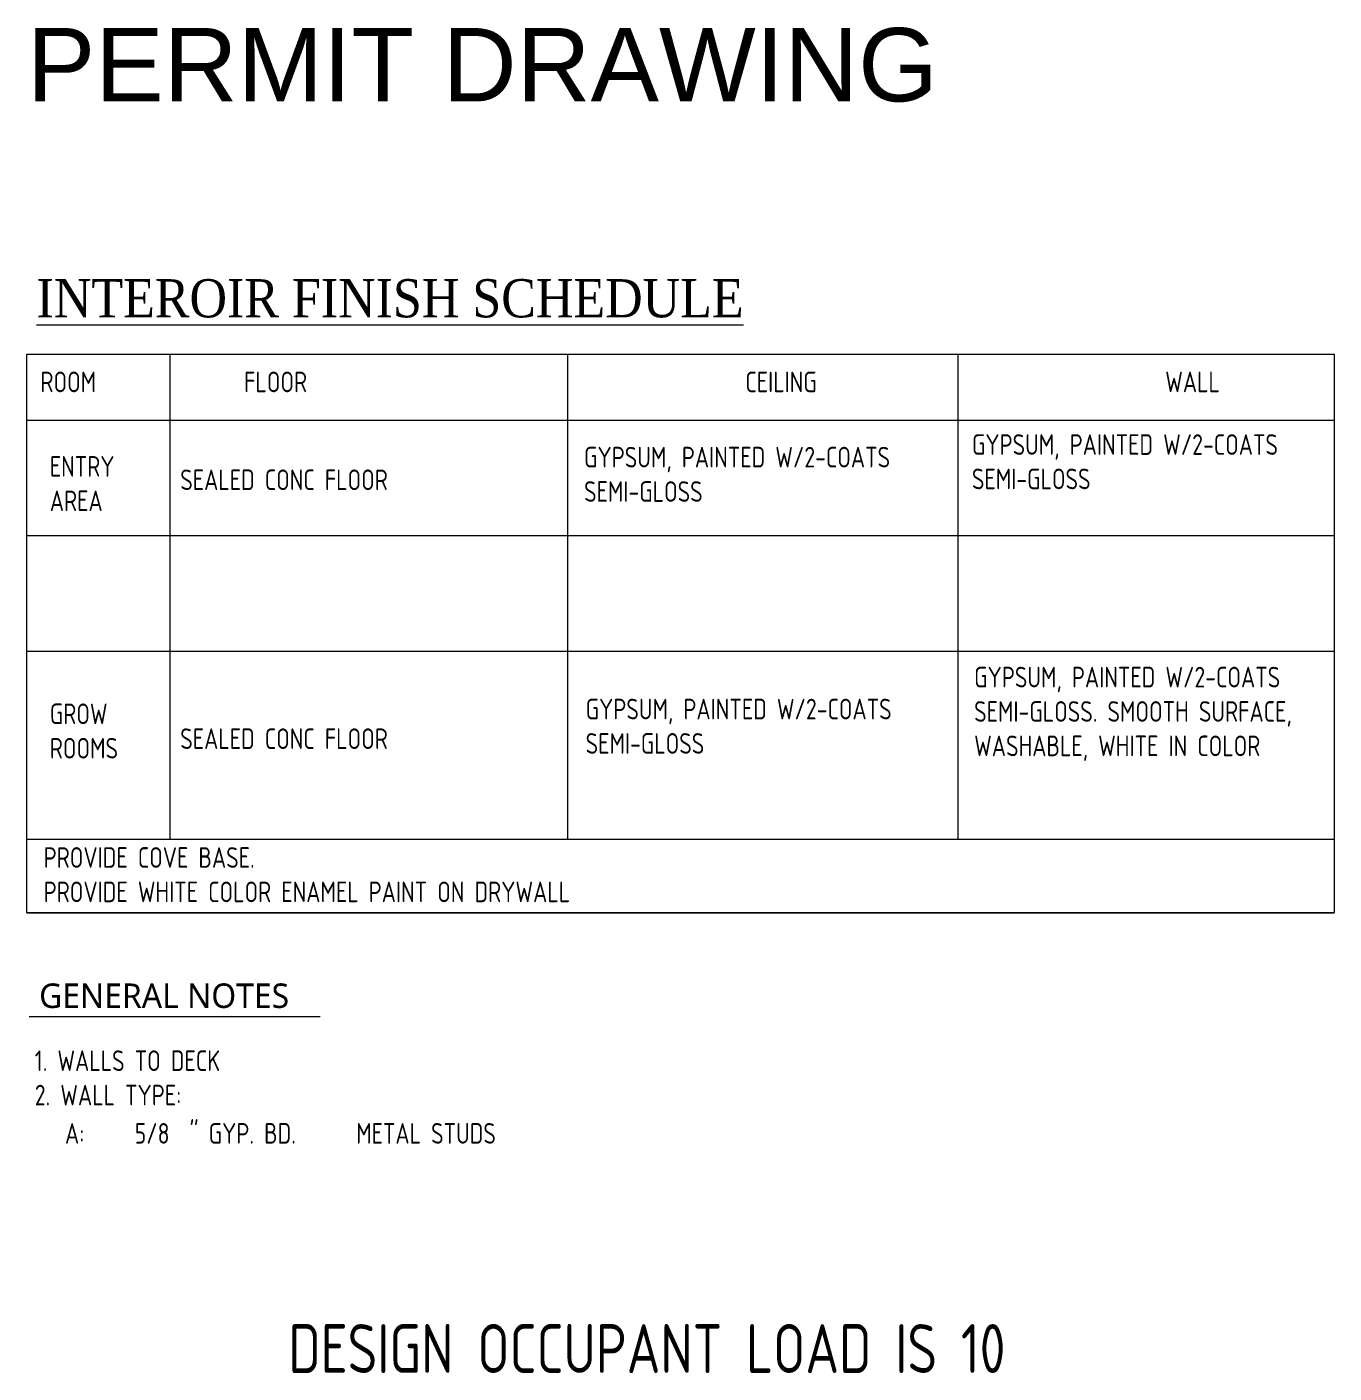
# Model space of a CAD drawing. Header units: feet. Extents: x -21713 to -20583, y -11834 to -10950.
# Drawn here: x -21106.82 to -21100.14, y -10959.57 to -10952.69 of the extents above; entities that cross this region are included whole.
import ezdxf

# ---------------------------------------------------------------- set-up
doc = ezdxf.new("R2010")
doc.units = ezdxf.units.FT
doc.header["$MEASUREMENT"] = 0
doc.linetypes.add('CENTERX2', pattern=[4, 2.5, -0.5, 0.5, -0.5])
doc.layers.get('0').update_dxf_attribs({"color": 4, "linetype": 'CENTERX2', "lineweight": 5})
doc.layers.add('anno', color=7, linetype='Continuous', lineweight=9)
doc.styles.add('ARCH', font='archstyl.shx', dxfattribs={"width": 0.9})
doc.styles.add('building', font='Roboto_Light.ttf')
doc.styles.add('GTEXT', font='gcad.shx', dxfattribs={"width": 0.9})
doc.styles.add('PDF Arial', font='arial.ttf')
doc.styles.add('ROMANS', font='ROMANS', dxfattribs={"height": 0.2})

# ---------------------------------------------------------------- blocks, each defined once
blk = doc.blocks.new('A$C8866910b')
at = {"layer": 'anno'}
for p, q in [((605.8492, 879.6505), (612.5299, 879.6505)), ((606.5793, 879.6505), (606.5793, 878.7226)), ((608.6114, 879.6505), (608.6114, 878.7226)), ((610.6072, 879.6505), (610.6072, 878.7226)), ((605.8492, 879.3124), (612.5299, 879.3124)), ((612.5299, 879.3086), (612.5299, 877.4297)), ((605.8492, 878.7226), (612.5299, 878.7226)), ((605.8492, 878.7226), (612.5299, 878.7226)), ((606.5793, 878.7226), (606.5793, 877.1704)), ((608.6114, 878.7226), (608.6114, 877.1704)), ((610.6072, 878.7226), (610.6072, 877.1704)), ((605.8492, 878.1328), (612.5299, 878.1328)), ((605.8492, 877.1704), (612.5299, 877.1704)), ((605.8492, 876.7946), (612.5299, 876.7946)), ((605.8607, 876.2641), (607.3482, 876.2641))]:
    blk.add_line(p, q, dxfattribs=at)
blk.add_lwpolyline([(605.8492, 879.6505), (612.5299, 879.6505), (612.5299, 876.7946), (605.8492, 876.7946)], close=True, dxfattribs=at)
at = {"layer": 'anno', "style": 'ARCH', "width": 0.9}
for s, height, p in [('1. WALLS TO DECK', 0.105469, (605.8893, 875.9852)), ('2. WALL TYPE:', 0.105469, (605.8893, 875.8094)), ('   A: ', 0.10547, (605.8893, 875.6136)), ('5/8', 0.10547, (606.4001, 875.6136)), ('" GYP. BD.', 0.10547, (606.6803, 875.6136)), (' METAL STUDS', 0.105469, (607.4804, 875.6136))]:
    blk.add_text(s, height=height, dxfattribs=at).set_placement(p)
at = {"layer": 'anno', "lineweight": 0, "insert": (605.8492, 880.938), "char_height": 0.375, "attachment_point": 7, "style": 'PDF Arial'}
blk.add_mtext('PERMIT DRAWING', dxfattribs=at)
at = {"layer": 'anno', "linetype": 'Continuous', "insert": (605.8985, 880.0342), "char_height": 0.195312, "width": 4.6875, "attachment_point": 1, "style": 'GTEXT'}
blk.add_mtext('{\\fTimes New Roman|b0|i0|c0|p18;\\LINTEROIR FINISH SCHEDULE}', dxfattribs=at)
at = {"layer": 'anno', "attachment_point": 1, "style": 'ARCH'}
for s, insert, char_height, width in [('ROOM', (605.9182, 879.5614), 0.10547, 1.942545), ('FLOOR', (606.959, 879.5614), 0.10547, 1.942545), ('CEILING', (609.5213, 879.5614), 0.10547, 2.145596), ('WALL', (611.6669, 879.5614), 0.10547, 1.942545), ('ENTRY\\PAREA', (605.9661, 879.1295), 0.10547, 1.942545), ('GROW \\PROOMS', (605.9661, 877.8643), 0.10547, 1.942545), ('PROVIDE COVE BASE.\\PPROVIDE WHITE COLOR ENAMEL PAINT ON DRYWALL', (605.9348, 877.1297), 0.105469, 4.244364), ('DESIGN OCCUPANT LOAD IS 10', (607.1856, 874.6912), 0.25, 5.573501)]:
    blk.add_mtext(s, dxfattribs=dict(at, insert=insert, char_height=char_height, width=width))
at = {"layer": 'anno', "color": 1, "char_height": 0.105469, "width": 1.942545, "attachment_point": 1, "style": 'ARCH'}
for s, insert in [('GYPSUM, PAINTED W/2-COATS SEMI-GLOSS', (610.679, 879.2412)), ('GYPSUM, PAINTED W/2-COATS SEMI-GLOSS', (608.6966, 879.1768)), ('SEALED CONC FLOOR', (606.6328, 879.0609)), ('GYPSUM, PAINTED W/2-COATS SEMI-GLOSS. SMOOTH SURFACE, WASHABLE, WHITE IN COLOR', (610.6904, 878.0521)), ('GYPSUM, PAINTED W/2-COATS SEMI-GLOSS', (608.7047, 877.8887)), ('SEALED CONC FLOOR', (606.6328, 877.7371))]:
    blk.add_mtext(s, dxfattribs=dict(at, insert=insert))
at = {"layer": 'anno', "insert": (605.9115, 876.4328), "char_height": 0.125, "attachment_point": 1, "style": 'building'}
blk.add_mtext_dynamic_manual_height_columns('GENERAL NOTES', width=4.572223, gutter_width=2, heights=[0], dxfattribs=at)
at = {"layer": 'anno', "linetype": 'Continuous', "style": 'ROMANS', "width": 0.8}
for tag, p in [('FINISHFLOOR', (624.6268, 866.4088)), ('FINISHFLOOR', (639.7234, 866.3862)), ('100\'-0"', (624.6268, 866.2647)), ('100\'-0"', (639.7234, 866.2421)), ('FINISHFLOOR', (624.5358, 861.9078)), ('FINISHFLOOR', (639.6602, 861.8772)), ('100\'-0"', (624.5358, 861.7637)), ('100\'-0"', (639.6602, 861.7331))]:
    blk.add_attdef(tag, p, '', height=0.0781, dxfattribs=at)

msp = doc.modelspace()

# ---------------------------------------------------------------- block references
msp.add_blockref('A$C8866910b', (-21712.6678, -11834.0142))

doc.saveas('drawing.dxf')
